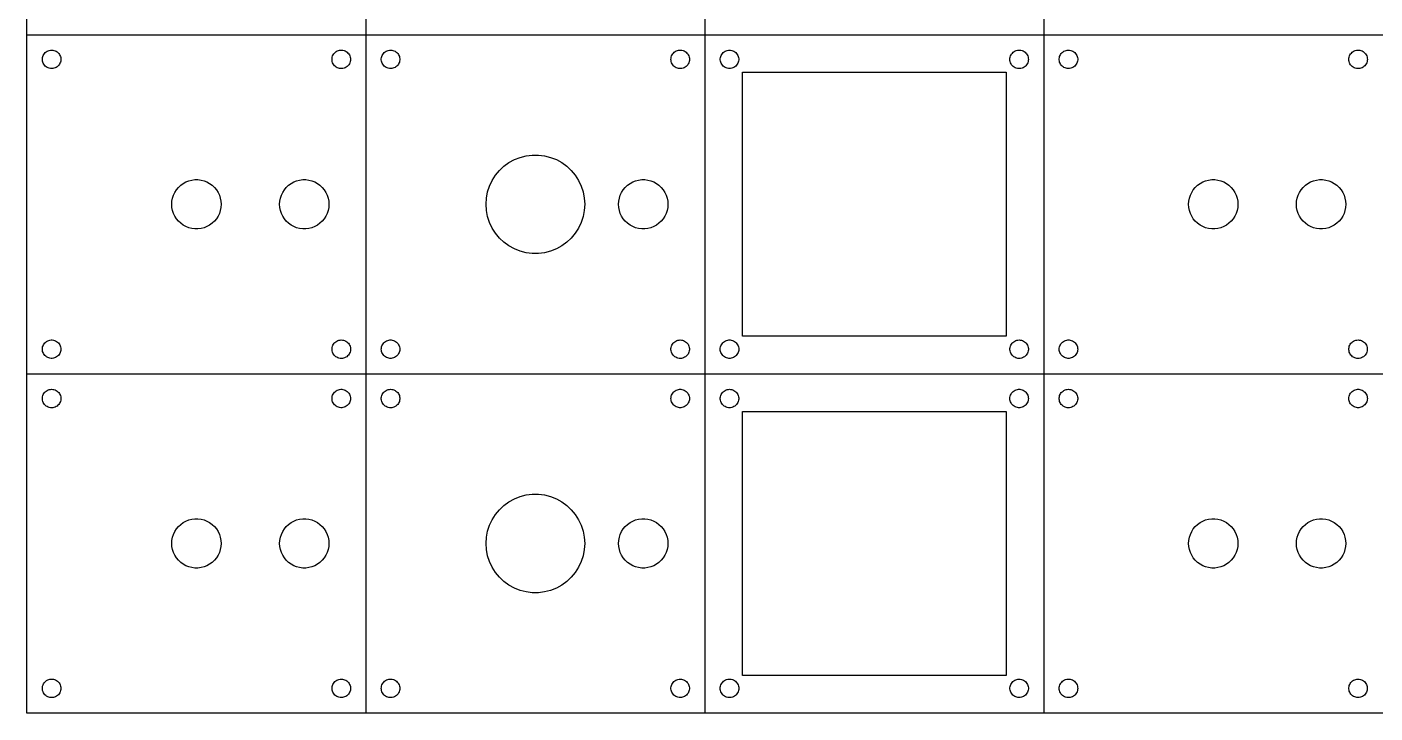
# Model space of a CAD drawing. Extents: x 0 to 440, y 0 to 220.
# Drawn here: x 0.1 to 218.9, y 0.1 to 111.4 of the extents above; entities that cross this region are included whole.
import ezdxf

# ---------------------------------------------------------------- set-up
doc = ezdxf.new("R2010")
doc.units = 0
doc.layers.add('LAYER_1', color=7, linetype='CONTINUOUS')

msp = doc.modelspace()

# ---------------------------------------------------------------- linework, layer by layer
at = {"layer": 'LAYER_1', "color": 7}
for p, q in [((0.141111, 0.141117), (0.141111, 220.141107)), ((55.141111, 220.141107), (55.141111, 0.141117)), ((110.141111, 220.141107), (110.141111, 0.141117)), ((165.141111, 220.141107), (165.141111, 0.141117)), ((440.141103, 0.141117), (0.141111, 0.141117))]:
    msp.add_line(p, q, dxfattribs=at)
for points in [[(0.14111, 110.141113), (440.141103, 110.141113)], [(2.64411, 106.047115), (2.64411, 106.235115), (2.66811, 106.422115), (2.71411, 106.605114), (2.78411, 106.780114), (2.87511, 106.945115), (2.98511, 107.097114), (3.11411, 107.234114), (3.25911, 107.355114), (3.41811, 107.455113), (3.58911, 107.536114), (3.76811, 107.594113), (3.95311, 107.629115), (4.14111, 107.641109), (4.32911, 107.62912), (4.51411, 107.594113), (4.69311, 107.536114), (4.86411, 107.455113), (5.02311, 107.355114), (5.16811, 107.234114), (5.29711, 107.097114), (5.40711, 106.945115), (5.49811, 106.780114), (5.56811, 106.605114), (5.61411, 106.422115), (5.638111, 106.235115), (5.63811, 106.047115), (5.61411, 105.860115), (5.56811, 105.677113), (5.49811, 105.502113), (5.40711, 105.337115), (5.29711, 105.185115), (5.16811, 105.048113), (5.02311, 104.927113), (4.86411, 104.827114), (4.69311, 104.746113), (4.51411, 104.688114), (4.32911, 104.653115), (4.14111, 104.641121), (3.95311, 104.65311), (3.76811, 104.688114), (3.58911, 104.746113), (3.41811, 104.827114), (3.25911, 104.927113), (3.11411, 105.048113), (2.98511, 105.185115), (2.87511, 105.337115), (2.78411, 105.502113), (2.71411, 105.677113), (2.66811, 105.860115), (2.64411, 106.047115)], [(49.64111, 106.141115), (49.653104, 106.329114), (49.688111, 106.514114), (49.746111, 106.693113), (49.827111, 106.864115), (49.927111, 107.023113), (50.048111, 107.168113), (50.18511, 107.297114), (50.33711, 107.407113), (50.502111, 107.498113), (50.677111, 107.568115), (50.86011, 107.614115), (51.04711, 107.638103), (51.23511, 107.638115), (51.42211, 107.614126), (51.605111, 107.568115), (51.780109, 107.498113), (51.94511, 107.407113), (52.097109, 107.297114), (52.234111, 107.168113), (52.355111, 107.023113), (52.455111, 106.864115), (52.536109, 106.693113), (52.594111, 106.514114), (52.62911, 106.329114), (52.641104, 106.141115), (52.629115, 105.953113), (52.594111, 105.768113), (52.536109, 105.589114), (52.455111, 105.418115), (52.355111, 105.259114), (52.234111, 105.114114), (52.097109, 104.985113), (51.94511, 104.875114), (51.780109, 104.784114), (51.605111, 104.714115), (51.42211, 104.668115), (51.23511, 104.644126), (51.04711, 104.644115), (50.86011, 104.668104), (50.677111, 104.714115), (50.502111, 104.784114), (50.33711, 104.875114), (50.18511, 104.985113), (50.048111, 105.114114), (49.927111, 105.259114), (49.827111, 105.418115), (49.746111, 105.589114), (49.688111, 105.768113), (49.65311, 105.953113), (49.641116, 106.141115)], [(57.644111, 106.047115), (57.644111, 106.235115), (57.668111, 106.422115), (57.714111, 106.605114), (57.784111, 106.780114), (57.875111, 106.945115), (57.985111, 107.097114), (58.114111, 107.234114), (58.259111, 107.355114), (58.418111, 107.455113), (58.589111, 107.536114), (58.768111, 107.594113), (58.953111, 107.629115), (59.141111, 107.641109), (59.329111, 107.62912), (59.514111, 107.594113), (59.693111, 107.536114), (59.864111, 107.455113), (60.023111, 107.355114), (60.168111, 107.234114), (60.297111, 107.097114), (60.407111, 106.945115), (60.498111, 106.780114), (60.568111, 106.605114), (60.614111, 106.422115), (60.638111, 106.235115), (60.638111, 106.047115), (60.614111, 105.860115), (60.568111, 105.677113), (60.498111, 105.502113), (60.407111, 105.337115), (60.297111, 105.185115), (60.168111, 105.048113), (60.023111, 104.927113), (59.864111, 104.827114), (59.693111, 104.746113), (59.514111, 104.688114), (59.329111, 104.653115), (59.141111, 104.641121), (58.953111, 104.65311), (58.768111, 104.688114), (58.589111, 104.746113), (58.418111, 104.827114), (58.259111, 104.927113), (58.114111, 105.048113), (57.985111, 105.185115), (57.875111, 105.337115), (57.784111, 105.502113), (57.714111, 105.677113), (57.668111, 105.860115), (57.644111, 106.047115)], [(104.641111, 106.141115), (104.653105, 106.329114), (104.688112, 106.514114), (104.746112, 106.693113), (104.827112, 106.864115), (104.927112, 107.023113), (105.048112, 107.168113), (105.185111, 107.297114), (105.33711, 107.407113), (105.502112, 107.498113), (105.677112, 107.568115), (105.860111, 107.614115), (106.047111, 107.638103), (106.235111, 107.638115), (106.422111, 107.614126), (106.605112, 107.568115), (106.78011, 107.498113), (106.945111, 107.407113), (107.09711, 107.297114), (107.234112, 107.168113), (107.355112, 107.023113), (107.455112, 106.864115), (107.53611, 106.693113), (107.594112, 106.514114), (107.629111, 106.329114), (107.641105, 106.141115), (107.629116, 105.953113), (107.594112, 105.768113), (107.53611, 105.589114), (107.455112, 105.418115), (107.355112, 105.259114), (107.234112, 105.114114), (107.09711, 104.985113), (106.945111, 104.875114), (106.78011, 104.784114), (106.605112, 104.714115), (106.422111, 104.668115), (106.235111, 104.644126), (106.047111, 104.644115), (105.860111, 104.668104), (105.677112, 104.714115), (105.502112, 104.784114), (105.33711, 104.875114), (105.185111, 104.985113), (105.048112, 105.114114), (104.927112, 105.259114), (104.827112, 105.418115), (104.746112, 105.589114), (104.688112, 105.768113), (104.653111, 105.953113), (104.641117, 106.141115)], [(112.644111, 106.047115), (112.644111, 106.235115), (112.668111, 106.422115), (112.714111, 106.605114), (112.784111, 106.780114), (112.875111, 106.945115), (112.985111, 107.097114), (113.114111, 107.234114), (113.259111, 107.355114), (113.418111, 107.455113), (113.589111, 107.536114), (113.768111, 107.594113), (113.953111, 107.629115), (114.141111, 107.641109), (114.329111, 107.62912), (114.514111, 107.594113), (114.693111, 107.536114), (114.864111, 107.455113), (115.023111, 107.355114), (115.168111, 107.234114), (115.297111, 107.097114), (115.407111, 106.945115), (115.498111, 106.780114), (115.568111, 106.605114), (115.614111, 106.422115), (115.638112, 106.235115), (115.638111, 106.047115), (115.614111, 105.860115), (115.568111, 105.677113), (115.498111, 105.502113), (115.407111, 105.337115), (115.297111, 105.185115), (115.168111, 105.048113), (115.023111, 104.927113), (114.864111, 104.827114), (114.693111, 104.746113), (114.514111, 104.688114), (114.329111, 104.653115), (114.141111, 104.641121), (113.953111, 104.65311), (113.768111, 104.688114), (113.589111, 104.746113), (113.418111, 104.827114), (113.259111, 104.927113), (113.114111, 105.048113), (112.985111, 105.185115), (112.875111, 105.337115), (112.784111, 105.502113), (112.714111, 105.677113), (112.668111, 105.860115), (112.644111, 106.047115)], [(159.641111, 106.141115), (159.653105, 106.329114), (159.688112, 106.514114), (159.746112, 106.693113), (159.827112, 106.864115), (159.927112, 107.023113), (160.048112, 107.168113), (160.185111, 107.297114), (160.337111, 107.407113), (160.502112, 107.498113), (160.677112, 107.568115), (160.860111, 107.614115), (161.047111, 107.638103), (161.235111, 107.638115), (161.422111, 107.614126), (161.605112, 107.568115), (161.78011, 107.498113), (161.945111, 107.407113), (162.09711, 107.297114), (162.234112, 107.168113), (162.355112, 107.023113), (162.455112, 106.864115), (162.53611, 106.693113), (162.594112, 106.514114), (162.629111, 106.329114), (162.641105, 106.141115), (162.629116, 105.953113), (162.594112, 105.768113), (162.53611, 105.589114), (162.455112, 105.418115), (162.355112, 105.259114), (162.234112, 105.114114), (162.09711, 104.985113), (161.945111, 104.875114), (161.78011, 104.784114), (161.605112, 104.714115), (161.422111, 104.668115), (161.235111, 104.644126), (161.047111, 104.644115), (160.860111, 104.668104), (160.677112, 104.714115), (160.502112, 104.784114), (160.337111, 104.875114), (160.185111, 104.985113), (160.048112, 105.114114), (159.927112, 105.259114), (159.827112, 105.418115), (159.746112, 105.589114), (159.688112, 105.768113), (159.653111, 105.953113), (159.641117, 106.141115)], [(167.644111, 106.047115), (167.644111, 106.235115), (167.668111, 106.422115), (167.714111, 106.605114), (167.784111, 106.780114), (167.875111, 106.945115), (167.985111, 107.097114), (168.114111, 107.234114), (168.259111, 107.355114), (168.418111, 107.455113), (168.589111, 107.536114), (168.768111, 107.594113), (168.953111, 107.629115), (169.141111, 107.641109), (169.329111, 107.62912), (169.514111, 107.594113), (169.693111, 107.536114), (169.864111, 107.455113), (170.023111, 107.355114), (170.168111, 107.234114), (170.297111, 107.097114), (170.407111, 106.945115), (170.498111, 106.780114), (170.568111, 106.605114), (170.614111, 106.422115), (170.638112, 106.235115), (170.638111, 106.047115), (170.614111, 105.860115), (170.568111, 105.677113), (170.498111, 105.502113), (170.407111, 105.337115), (170.297111, 105.185115), (170.168111, 105.048113), (170.023111, 104.927113), (169.864111, 104.827114), (169.693111, 104.746113), (169.514111, 104.688114), (169.329111, 104.653115), (169.141111, 104.641121), (168.953111, 104.65311), (168.768111, 104.688114), (168.589111, 104.746113), (168.418111, 104.827114), (168.259111, 104.927113), (168.114111, 105.048113), (167.985111, 105.185115), (167.875111, 105.337115), (167.784111, 105.502113), (167.714111, 105.677113), (167.668111, 105.860115), (167.644111, 106.047115)], [(214.641111, 106.141115), (214.653106, 106.329114), (214.688112, 106.514114), (214.746112, 106.693113), (214.827112, 106.864115), (214.927112, 107.023113), (215.048112, 107.168113), (215.185111, 107.297114), (215.337111, 107.407113), (215.502112, 107.498113), (215.677112, 107.568115), (215.860111, 107.614115), (216.047111, 107.638103), (216.235111, 107.638115), (216.422111, 107.614126), (216.605112, 107.568115), (216.78011, 107.498113), (216.945111, 107.407113), (217.09711, 107.297114), (217.234112, 107.168113), (217.355112, 107.023113), (217.455112, 106.864115), (217.53611, 106.693113), (217.594112, 106.514114), (217.629111, 106.329114), (217.641105, 106.141115), (217.629116, 105.953113), (217.594112, 105.768113), (217.53611, 105.589114), (217.455112, 105.418115), (217.355112, 105.259114), (217.234112, 105.114114), (217.09711, 104.985113), (216.945111, 104.875114), (216.78011, 104.784114), (216.605112, 104.714115), (216.422111, 104.668115), (216.235111, 104.644126), (216.047111, 104.644115), (215.860111, 104.668104), (215.677112, 104.714115), (215.502112, 104.784114), (215.337111, 104.875114), (215.185111, 104.985113), (215.048112, 105.114114), (214.927112, 105.259114), (214.827112, 105.418115), (214.746112, 105.589114), (214.688112, 105.768113), (214.653111, 105.953113), (214.641117, 106.141115)], [(116.241111, 61.241123), (116.241111, 104.041113), (159.041112, 104.041113), (159.041112, 61.241123), (116.241111, 61.241123)], [(74.641111, 82.641114), (74.704111, 83.644115), (74.892111, 84.631114), (75.203111, 85.586114), (75.631111, 86.495115), (76.169111, 87.343114), (76.809111, 88.117114), (77.542111, 88.805113), (78.354111, 89.396114), (79.235111, 89.880114), (80.169111, 90.249114), (81.142111, 90.499115), (82.139111, 90.625113), (83.143111, 90.625113), (84.140111, 90.499115), (85.113111, 90.249114), (86.047112, 89.880114), (86.928111, 89.396114), (87.740112, 88.805113), (88.473111, 88.117114), (89.113112, 87.343114), (89.651112, 86.495115), (90.07911, 85.586114), (90.390111, 84.631114), (90.57811, 83.644115), (90.641111, 82.641114), (90.57811, 81.638113), (90.390111, 80.651114), (90.07911, 79.696114), (89.651112, 78.787113), (89.113112, 77.939114), (88.473111, 77.165114), (87.740112, 76.477115), (86.928111, 75.886114), (86.047112, 75.402114), (85.113111, 75.033114), (84.140111, 74.783113), (83.143111, 74.657115), (82.139111, 74.657115), (81.142111, 74.783113), (80.169111, 75.033114), (79.235111, 75.402114), (78.354111, 75.886114), (77.542111, 76.477115), (76.809111, 77.165114), (76.169111, 77.939114), (75.631111, 78.787113), (75.203111, 79.696114), (74.892111, 80.651114), (74.704111, 81.638113), (74.641111, 82.641114)], [(23.64111, 82.641114), (23.67311, 83.142115), (23.76711, 83.636114), (23.92211, 84.113115), (24.13611, 84.568113), (24.40511, 84.992113), (24.72511, 85.379113), (25.09111, 85.723113), (25.49811, 86.018115), (25.93811, 86.260114), (26.40511, 86.445114), (26.89111, 86.570113), (27.39011, 86.633113), (27.89211, 86.633113), (28.391112, 86.570113), (28.87711, 86.445114), (29.344111, 86.260114), (29.78411, 86.018115), (30.191111, 85.723113), (30.557111, 85.379113), (30.877111, 84.992113), (31.146111, 84.568113), (31.360109, 84.113115), (31.515111, 83.636114), (31.609111, 83.142115), (31.641109, 82.641114), (31.609111, 82.140113), (31.515111, 81.646114), (31.360109, 81.169113), (31.146111, 80.714115), (30.877111, 80.290115), (30.557111, 79.903115), (30.191111, 79.559115), (29.78411, 79.264113), (29.344111, 79.022113), (28.87711, 78.837114), (28.391112, 78.712115), (27.89211, 78.649114), (27.39011, 78.649114), (26.89111, 78.712115), (26.40511, 78.837114), (25.93811, 79.022113), (25.49811, 79.264113), (25.09111, 79.559115), (24.72511, 79.903115), (24.40511, 80.290115), (24.13611, 80.714115), (23.92211, 81.169113), (23.76711, 81.646114), (23.67311, 82.140113), (23.64111, 82.641114)], [(41.14111, 82.641114), (41.173111, 83.142115), (41.267111, 83.636114), (41.42211, 84.113115), (41.636111, 84.568113), (41.905111, 84.992113), (42.225109, 85.379113), (42.591111, 85.723113), (42.99811, 86.018115), (43.438111, 86.260114), (43.90511, 86.445114), (44.391111, 86.570113), (44.890111, 86.633113), (45.392111, 86.633113), (45.89111, 86.570113), (46.377111, 86.445114), (46.84411, 86.260114), (47.284111, 86.018115), (47.69111, 85.723113), (48.05711, 85.379113), (48.37711, 84.992113), (48.64611, 84.568113), (48.860111, 84.113115), (49.01511, 83.636114), (49.10911, 83.142115), (49.141111, 82.641114), (49.10911, 82.140113), (49.01511, 81.646114), (48.860111, 81.169113), (48.64611, 80.714115), (48.37711, 80.290115), (48.05711, 79.903115), (47.69111, 79.559115), (47.284111, 79.264113), (46.84411, 79.022113), (46.377111, 78.837114), (45.89111, 78.712115), (45.392111, 78.649114), (44.890111, 78.649114), (44.391111, 78.712115), (43.90511, 78.837114), (43.438111, 79.022113), (42.99811, 79.264113), (42.591111, 79.559115), (42.225109, 79.903115), (41.905111, 80.290115), (41.636111, 80.714115), (41.42211, 81.169113), (41.267111, 81.646114), (41.173111, 82.140113), (41.14111, 82.641114)], [(96.141111, 82.641114), (96.173112, 83.142115), (96.267112, 83.636114), (96.422111, 84.113115), (96.636112, 84.568113), (96.905112, 84.992113), (97.22511, 85.379113), (97.591112, 85.723113), (97.998111, 86.018115), (98.438112, 86.260114), (98.905111, 86.445114), (99.391112, 86.570113), (99.890112, 86.633113), (100.392111, 86.633113), (100.891111, 86.570113), (101.377112, 86.445114), (101.844111, 86.260114), (102.284112, 86.018115), (102.691111, 85.723113), (103.057111, 85.379113), (103.377111, 84.992113), (103.646111, 84.568113), (103.860112, 84.113115), (104.015111, 83.636114), (104.109111, 83.142115), (104.141112, 82.641114), (104.109111, 82.140113), (104.015111, 81.646114), (103.860112, 81.169113), (103.646111, 80.714115), (103.377111, 80.290115), (103.057111, 79.903115), (102.691111, 79.559115), (102.284112, 79.264113), (101.844111, 79.022113), (101.377112, 78.837114), (100.891111, 78.712115), (100.392111, 78.649114), (99.890112, 78.649114), (99.391112, 78.712115), (98.905111, 78.837114), (98.438112, 79.022113), (97.998111, 79.264113), (97.591112, 79.559115), (97.22511, 79.903115), (96.905112, 80.290115), (96.636112, 80.714115), (96.422111, 81.169113), (96.267112, 81.646114), (96.173112, 82.140113), (96.141111, 82.641114)], [(188.641111, 82.641114), (188.673111, 83.142115), (188.767111, 83.636114), (188.922111, 84.113115), (189.136111, 84.568113), (189.405111, 84.992113), (189.725111, 85.379113), (190.091111, 85.723113), (190.498111, 86.018115), (190.938111, 86.260114), (191.405111, 86.445114), (191.891111, 86.570113), (192.390111, 86.633113), (192.892111, 86.633113), (193.391113, 86.570113), (193.877111, 86.445114), (194.344112, 86.260114), (194.784111, 86.018115), (195.191112, 85.723113), (195.557112, 85.379113), (195.877112, 84.992113), (196.146112, 84.568113), (196.36011, 84.113115), (196.515112, 83.636114), (196.609112, 83.142115), (196.64111, 82.641114), (196.609112, 82.140113), (196.515112, 81.646114), (196.36011, 81.169113), (196.146112, 80.714115), (195.877112, 80.290115), (195.557112, 79.903115), (195.191112, 79.559115), (194.784111, 79.264113), (194.344112, 79.022113), (193.877111, 78.837114), (193.391113, 78.712115), (192.892111, 78.649114), (192.390111, 78.649114), (191.891111, 78.712115), (191.405111, 78.837114), (190.938111, 79.022113), (190.498111, 79.264113), (190.091111, 79.559115), (189.725111, 79.903115), (189.405111, 80.290115), (189.136111, 80.714115), (188.922111, 81.169113), (188.767111, 81.646114), (188.673111, 82.140113), (188.641111, 82.641114)], [(206.141111, 82.641114), (206.173112, 83.142115), (206.267112, 83.636114), (206.422111, 84.113115), (206.636112, 84.568113), (206.905112, 84.992113), (207.22511, 85.379113), (207.591112, 85.723113), (207.998111, 86.018115), (208.438112, 86.260114), (208.905111, 86.445114), (209.391112, 86.570113), (209.890112, 86.633113), (210.392112, 86.633113), (210.891112, 86.570113), (211.377112, 86.445114), (211.844111, 86.260114), (212.284112, 86.018115), (212.691111, 85.723113), (213.057111, 85.379113), (213.377111, 84.992113), (213.646111, 84.568113), (213.860112, 84.113115), (214.015111, 83.636114), (214.109111, 83.142115), (214.141112, 82.641114), (214.109111, 82.140113), (214.015111, 81.646114), (213.860112, 81.169113), (213.646111, 80.714115), (213.377111, 80.290115), (213.057111, 79.903115), (212.691111, 79.559115), (212.284112, 79.264113), (211.844111, 79.022113), (211.377112, 78.837114), (210.891112, 78.712115), (210.392112, 78.649114), (209.890112, 78.649114), (209.391112, 78.712115), (208.905111, 78.837114), (208.438112, 79.022113), (207.998111, 79.264113), (207.591112, 79.559115), (207.22511, 79.903115), (206.905112, 80.290115), (206.636112, 80.714115), (206.422111, 81.169113), (206.267112, 81.646114), (206.173112, 82.140113), (206.141111, 82.641114)], [(2.64111, 59.141107), (2.65311, 59.329124), (2.68811, 59.51412), (2.74611, 59.693106), (2.82711, 59.864104), (2.92711, 60.023108), (3.04811, 60.168114), (3.18511, 60.297118), (3.33711, 60.4071), (3.50211, 60.498116), (3.67711, 60.568108), (3.86011, 60.61411), (4.04711, 60.638099), (4.23511, 60.638127), (4.42211, 60.614138), (4.60511, 60.568108), (4.78011, 60.498116), (4.94511, 60.4071), (5.09711, 60.297118), (5.23411, 60.168114), (5.35511, 60.023108), (5.45511, 59.864104), (5.53611, 59.693106), (5.59411, 59.51412), (5.62911, 59.329124), (5.64111, 59.141107), (5.62911, 58.953119), (5.59411, 58.768122), (5.53611, 58.589109), (5.45511, 58.41811), (5.35511, 58.259106), (5.23411, 58.114101), (5.09711, 57.985125), (4.94511, 57.875115), (4.78011, 57.784126), (4.60511, 57.714107), (4.42211, 57.668105), (4.23511, 57.644116), (4.04711, 57.644116), (3.86011, 57.668105), (3.67711, 57.714107), (3.50211, 57.784126), (3.33711, 57.875115), (3.18511, 57.985125), (3.04811, 58.114101), (2.92711, 58.259106), (2.82711, 58.41811), (2.74611, 58.589109), (2.68811, 58.768122), (2.65311, 58.953119), (2.64111, 59.141107)], [(49.64411, 59.047127), (49.64411, 59.235116), (49.668099, 59.422116), (49.71411, 59.605109), (49.784109, 59.780115), (49.875109, 59.945102), (49.985111, 60.097107), (50.114109, 60.234126), (50.259109, 60.355114), (50.41811, 60.455106), (50.589111, 60.536104), (50.768111, 60.5941), (50.95311, 60.629124), (51.14111, 60.64126)], [(51.14111, 60.641118), (51.329109, 60.628983)], [(51.329109, 60.629124), (51.514109, 60.5941), (51.693111, 60.536104), (51.86411, 60.455106), (52.023111, 60.355114), (52.168111, 60.234126), (52.297109, 60.097107), (52.407111, 59.945102), (52.498111, 59.780115), (52.56811, 59.605109), (52.614109, 59.422116), (52.638098, 59.235116), (52.63811, 59.047127), (52.614121, 58.860127), (52.56811, 58.677106), (52.498111, 58.5021), (52.407111, 58.337113), (52.297109, 58.185108), (52.168111, 58.048117), (52.023111, 57.9271), (51.86411, 57.827109), (51.693111, 57.746111), (51.514109, 57.688114), (51.329109, 57.653119), (51.14111, 57.640983)], [(57.641111, 59.141107), (57.653111, 59.329124), (57.688111, 59.51412), (57.746111, 59.693106), (57.827111, 59.864104), (57.927111, 60.023108), (58.048111, 60.168114), (58.185111, 60.297118), (58.337111, 60.4071), (58.502111, 60.498116), (58.677111, 60.568108), (58.860111, 60.61411), (59.047111, 60.638099), (59.235111, 60.638127), (59.422111, 60.614138), (59.605111, 60.568108), (59.780111, 60.498116), (59.945111, 60.4071), (60.097111, 60.297118), (60.234111, 60.168114), (60.355111, 60.023108), (60.455111, 59.864104), (60.536111, 59.693106), (60.594111, 59.51412), (60.629111, 59.329124), (60.641111, 59.141107), (60.629111, 58.953119), (60.594111, 58.768122), (60.536111, 58.589109), (60.455111, 58.41811), (60.355111, 58.259106), (60.234111, 58.114101), (60.097111, 57.985125), (59.945111, 57.875115), (59.780111, 57.784126), (59.605111, 57.714107), (59.422111, 57.668105), (59.235111, 57.644116), (59.047111, 57.644116), (58.860111, 57.668105), (58.677111, 57.714107), (58.502111, 57.784126), (58.337111, 57.875115), (58.185111, 57.985125), (58.048111, 58.114101), (57.927111, 58.259106), (57.827111, 58.41811), (57.746111, 58.589109), (57.688111, 58.768122), (57.653111, 58.953119), (57.641111, 59.141107)], [(104.644111, 59.047127), (104.644111, 59.235116), (104.6681, 59.422116), (104.714111, 59.605109), (104.78411, 59.780115), (104.87511, 59.945102), (104.985112, 60.097107), (105.11411, 60.234126), (105.25911, 60.355114), (105.418111, 60.455106), (105.589112, 60.536104), (105.768112, 60.5941), (105.953111, 60.629124), (106.141111, 60.64126)], [(106.141111, 60.641118), (106.32911, 60.628983)], [(106.32911, 60.629124), (106.51411, 60.5941), (106.693112, 60.536104), (106.86411, 60.455106), (107.023112, 60.355114), (107.168112, 60.234126), (107.29711, 60.097107), (107.407112, 59.945102), (107.498111, 59.780115), (107.568111, 59.605109), (107.61411, 59.422116), (107.638099, 59.235116), (107.638111, 59.047127), (107.614122, 58.860127), (107.568111, 58.677106), (107.498111, 58.5021), (107.407112, 58.337113), (107.29711, 58.185108), (107.168112, 58.048117), (107.023112, 57.9271), (106.86411, 57.827109), (106.693112, 57.746111), (106.51411, 57.688114), (106.32911, 57.653119), (106.141111, 57.640983)], [(112.641111, 59.141107), (112.653111, 59.329124), (112.688111, 59.51412), (112.746111, 59.693106), (112.827111, 59.864104), (112.927111, 60.023108), (113.048111, 60.168114), (113.185111, 60.297118), (113.337111, 60.4071), (113.502111, 60.498116), (113.677111, 60.568108), (113.860111, 60.61411), (114.047111, 60.638099), (114.235111, 60.638127), (114.422111, 60.614138), (114.605111, 60.568108), (114.780111, 60.498116), (114.945111, 60.4071), (115.097111, 60.297118), (115.234111, 60.168114), (115.355111, 60.023108), (115.455111, 59.864104), (115.536111, 59.693106), (115.594111, 59.51412), (115.629111, 59.329124), (115.641111, 59.141107), (115.629111, 58.953119), (115.594111, 58.768122), (115.536111, 58.589109), (115.455111, 58.41811), (115.355111, 58.259106), (115.234111, 58.114101), (115.097111, 57.985125), (114.945111, 57.875115), (114.780111, 57.784126), (114.605111, 57.714107), (114.422111, 57.668105), (114.235111, 57.644116), (114.047111, 57.644116), (113.860111, 57.668105), (113.677111, 57.714107), (113.502111, 57.784126), (113.337111, 57.875115), (113.185111, 57.985125), (113.048111, 58.114101), (112.927111, 58.259106), (112.827111, 58.41811), (112.746111, 58.589109), (112.688111, 58.768122), (112.653111, 58.953119), (112.641111, 59.141107)], [(159.644111, 59.047127), (159.644111, 59.235116), (159.6681, 59.422116), (159.714111, 59.605109), (159.78411, 59.780115), (159.87511, 59.945102), (159.985112, 60.097107), (160.11411, 60.234126), (160.25911, 60.355114), (160.418111, 60.455106), (160.589112, 60.536104), (160.768112, 60.5941), (160.953111, 60.629124), (161.141111, 60.64126)], [(161.141111, 60.641118), (161.32911, 60.628983)], [(161.32911, 60.629124), (161.51411, 60.5941), (161.693112, 60.536104), (161.864111, 60.455106), (162.023112, 60.355114), (162.168112, 60.234126), (162.29711, 60.097107), (162.407112, 59.945102), (162.498111, 59.780115), (162.568111, 59.605109), (162.61411, 59.422116), (162.638099, 59.235116), (162.638111, 59.047127), (162.614122, 58.860127), (162.568111, 58.677106), (162.498111, 58.5021), (162.407112, 58.337113), (162.29711, 58.185108), (162.168112, 58.048117), (162.023112, 57.9271), (161.864111, 57.827109), (161.693112, 57.746111), (161.51411, 57.688114), (161.32911, 57.653119), (161.141111, 57.640983)], [(167.641111, 59.141107), (167.653111, 59.329124), (167.688111, 59.51412), (167.746111, 59.693106), (167.827111, 59.864104), (167.927111, 60.023108), (168.048111, 60.168114), (168.185111, 60.297118), (168.337111, 60.4071), (168.502111, 60.498116), (168.677111, 60.568108), (168.860111, 60.61411), (169.047111, 60.638099), (169.235111, 60.638127), (169.422111, 60.614138), (169.605111, 60.568108), (169.780111, 60.498116), (169.945111, 60.4071), (170.097111, 60.297118), (170.234111, 60.168114), (170.355111, 60.023108), (170.455111, 59.864104), (170.536111, 59.693106), (170.594111, 59.51412), (170.629111, 59.329124), (170.641111, 59.141107), (170.629111, 58.953119), (170.594111, 58.768122), (170.536111, 58.589109), (170.455111, 58.41811), (170.355111, 58.259106), (170.234111, 58.114101), (170.097111, 57.985125), (169.945111, 57.875115), (169.780111, 57.784126), (169.605111, 57.714107), (169.422111, 57.668105), (169.235111, 57.644116), (169.047111, 57.644116), (168.860111, 57.668105), (168.677111, 57.714107), (168.502111, 57.784126), (168.337111, 57.875115), (168.185111, 57.985125), (168.048111, 58.114101), (167.927111, 58.259106), (167.827111, 58.41811), (167.746111, 58.589109), (167.688111, 58.768122), (167.653111, 58.953119), (167.641111, 59.141107)], [(214.644111, 59.047127), (214.644111, 59.235116), (214.6681, 59.422116), (214.714111, 59.605109), (214.78411, 59.780115), (214.87511, 59.945102), (214.985112, 60.097107), (215.11411, 60.234126), (215.25911, 60.355114), (215.418111, 60.455106), (215.589112, 60.536104), (215.768112, 60.5941), (215.953111, 60.629124), (216.141111, 60.64126)], [(216.141111, 60.641118), (216.32911, 60.628983)], [(216.32911, 60.629124), (216.51411, 60.5941), (216.693112, 60.536104), (216.864111, 60.455106), (217.023112, 60.355114), (217.168112, 60.234126), (217.29711, 60.097107), (217.407112, 59.945102), (217.498112, 59.780115), (217.568111, 59.605109), (217.614111, 59.422116), (217.638099, 59.235116), (217.638111, 59.047127), (217.614122, 58.860127), (217.568111, 58.677106), (217.498112, 58.5021), (217.407112, 58.337113), (217.29711, 58.185108), (217.168112, 58.048117), (217.023112, 57.9271), (216.864111, 57.827109), (216.693112, 57.746111), (216.51411, 57.688114), (216.32911, 57.653119), (216.141111, 57.640983)], [(50.95311, 57.653119), (50.768111, 57.688114), (50.589111, 57.746111), (50.41811, 57.827109), (50.259109, 57.9271), (50.114109, 58.048117), (49.985111, 58.185108), (49.875109, 58.337113), (49.784109, 58.5021), (49.71411, 58.677106), (49.66811, 58.860127), (49.644121, 59.047127)], [(51.14111, 57.641124), (50.95311, 57.65326)], [(105.953111, 57.653119), (105.768112, 57.688114), (105.589112, 57.746111), (105.418111, 57.827109), (105.25911, 57.9271), (105.11411, 58.048117), (104.985112, 58.185108), (104.87511, 58.337113), (104.78411, 58.5021), (104.714111, 58.677106), (104.668111, 58.860127), (104.644122, 59.047127)], [(106.141111, 57.641124), (105.953111, 57.65326)], [(160.953111, 57.653119), (160.768112, 57.688114), (160.589112, 57.746111), (160.418111, 57.827109), (160.25911, 57.9271), (160.11411, 58.048117), (159.985112, 58.185108), (159.87511, 58.337113), (159.78411, 58.5021), (159.714111, 58.677106), (159.668111, 58.860127), (159.644122, 59.047127)], [(161.141111, 57.641124), (160.953111, 57.65326)], [(215.953111, 57.653119), (215.768112, 57.688114), (215.589112, 57.746111), (215.418111, 57.827109), (215.25911, 57.9271), (215.11411, 58.048117), (214.985112, 58.185108), (214.87511, 58.337113), (214.78411, 58.5021), (214.714111, 58.677106), (214.668111, 58.860127), (214.644122, 59.047127)], [(216.141111, 57.641124), (215.953111, 57.65326)], [(0.141111, 55.141115), (440.141103, 55.141114)], [(2.644111, 51.047117), (2.644111, 51.235117), (2.668111, 51.422117), (2.714111, 51.605116), (2.784111, 51.780116), (2.875111, 51.945117), (2.985111, 52.097116), (3.114111, 52.234116), (3.259111, 52.355116), (3.418111, 52.455115), (3.589111, 52.536116), (3.768111, 52.594115), (3.953111, 52.629117), (4.141111, 52.641111), (4.329111, 52.629122), (4.514111, 52.594115), (4.693111, 52.536116), (4.864111, 52.455115), (5.023111, 52.355116), (5.168111, 52.234116), (5.297111, 52.097116), (5.407111, 51.945117), (5.498111, 51.780116), (5.568111, 51.605116), (5.614111, 51.422117), (5.638111, 51.235117), (5.638111, 51.047117), (5.614111, 50.860117), (5.568111, 50.677115), (5.498111, 50.502115), (5.407111, 50.337117), (5.297111, 50.185117), (5.168111, 50.048115), (5.023111, 49.927115), (4.864111, 49.827116), (4.693111, 49.746115), (4.514111, 49.688116), (4.329111, 49.653117), (4.141111, 49.641123), (3.953111, 49.653112), (3.768111, 49.688116), (3.589111, 49.746115), (3.418111, 49.827116), (3.259111, 49.927115), (3.114111, 50.048115), (2.985111, 50.185117), (2.875111, 50.337117), (2.784111, 50.502115), (2.714111, 50.677115), (2.668111, 50.860117), (2.644111, 51.047117)], [(49.641111, 51.141117), (49.653105, 51.329116), (49.688112, 51.514116), (49.746112, 51.693115), (49.827112, 51.864117), (49.927112, 52.023115), (50.048112, 52.168115), (50.185111, 52.297116), (50.33711, 52.407115), (50.502112, 52.498115), (50.677112, 52.568117), (50.860111, 52.614117), (51.047111, 52.638105), (51.23511, 52.638117), (51.422111, 52.614128), (51.605112, 52.568117), (51.78011, 52.498115), (51.945111, 52.407115), (52.09711, 52.297116), (52.234112, 52.168115), (52.355112, 52.023115), (52.455112, 51.864117), (52.53611, 51.693115), (52.594112, 51.514116), (52.62911, 51.329116), (52.641105, 51.141117), (52.629116, 50.953115), (52.594112, 50.768115), (52.53611, 50.589116), (52.455112, 50.418117), (52.355112, 50.259116), (52.234112, 50.114116), (52.09711, 49.985115), (51.945111, 49.875116), (51.78011, 49.784116), (51.605112, 49.714117), (51.422111, 49.668117), (51.23511, 49.644128), (51.047111, 49.644117), (50.860111, 49.668106), (50.677112, 49.714117), (50.502112, 49.784116), (50.33711, 49.875116), (50.185111, 49.985115), (50.048112, 50.114116), (49.927112, 50.259116), (49.827112, 50.418117), (49.746112, 50.589116), (49.688112, 50.768115), (49.653111, 50.953115), (49.641117, 51.141117)], [(57.644111, 51.047117), (57.644111, 51.235117), (57.668111, 51.422117), (57.714111, 51.605116), (57.784111, 51.780116), (57.875111, 51.945117), (57.985111, 52.097116), (58.114111, 52.234116), (58.259111, 52.355116), (58.418111, 52.455115), (58.589111, 52.536116), (58.768111, 52.594115), (58.953111, 52.629117), (59.141111, 52.641111), (59.329111, 52.629122), (59.514111, 52.594115), (59.693111, 52.536116), (59.864111, 52.455115), (60.023111, 52.355116), (60.168111, 52.234116), (60.297111, 52.097116), (60.407111, 51.945117), (60.498111, 51.780116), (60.568111, 51.605116), (60.614111, 51.422117), (60.638111, 51.235117), (60.638111, 51.047117), (60.614111, 50.860117), (60.568111, 50.677115), (60.498111, 50.502115), (60.407111, 50.337117), (60.297111, 50.185117), (60.168111, 50.048115), (60.023111, 49.927115), (59.864111, 49.827116), (59.693111, 49.746115), (59.514111, 49.688116), (59.329111, 49.653117), (59.141111, 49.641123), (58.953111, 49.653112), (58.768111, 49.688116), (58.589111, 49.746115), (58.418111, 49.827116), (58.259111, 49.927115), (58.114111, 50.048115), (57.985111, 50.185117), (57.875111, 50.337117), (57.784111, 50.502115), (57.714111, 50.677115), (57.668111, 50.860117), (57.644111, 51.047117)], [(104.641111, 51.141117), (104.653105, 51.329116), (104.688112, 51.514116), (104.746112, 51.693115), (104.827112, 51.864117), (104.927112, 52.023115), (105.048112, 52.168115), (105.185111, 52.297116), (105.33711, 52.407115), (105.502112, 52.498115), (105.677112, 52.568117), (105.860111, 52.614117), (106.047111, 52.638105), (106.235111, 52.638117), (106.422111, 52.614128), (106.605112, 52.568117), (106.78011, 52.498115), (106.945111, 52.407115), (107.09711, 52.297116), (107.234112, 52.168115), (107.355112, 52.023115), (107.455112, 51.864117), (107.53611, 51.693115), (107.594112, 51.514116), (107.629111, 51.329116), (107.641105, 51.141117), (107.629116, 50.953115), (107.594112, 50.768115), (107.53611, 50.589116), (107.455112, 50.418117), (107.355112, 50.259116), (107.234112, 50.114116), (107.09711, 49.985115), (106.945111, 49.875116), (106.78011, 49.784116), (106.605112, 49.714117), (106.422111, 49.668117), (106.235111, 49.644128), (106.047111, 49.644117), (105.860111, 49.668106), (105.677112, 49.714117), (105.502112, 49.784116), (105.33711, 49.875116), (105.185111, 49.985115), (105.048112, 50.114116), (104.927112, 50.259116), (104.827112, 50.418117), (104.746112, 50.589116), (104.688112, 50.768115), (104.653111, 50.953115), (104.641117, 51.141117)], [(112.644111, 51.047117), (112.644111, 51.235117), (112.668111, 51.422117), (112.714111, 51.605116), (112.784111, 51.780116), (112.875111, 51.945117), (112.985111, 52.097116), (113.114111, 52.234116), (113.259111, 52.355116), (113.418111, 52.455115), (113.589111, 52.536116), (113.768111, 52.594115), (113.953111, 52.629117), (114.141111, 52.641111), (114.329111, 52.629122), (114.514111, 52.594115), (114.693111, 52.536116), (114.864111, 52.455115), (115.023111, 52.355116), (115.168111, 52.234116), (115.297111, 52.097116), (115.407111, 51.945117), (115.498111, 51.780116), (115.568111, 51.605116), (115.614111, 51.422117), (115.638112, 51.235117), (115.638111, 51.047117), (115.614111, 50.860117), (115.568111, 50.677115), (115.498111, 50.502115), (115.407111, 50.337117), (115.297111, 50.185117), (115.168111, 50.048115), (115.023111, 49.927115), (114.864111, 49.827116), (114.693111, 49.746115), (114.514111, 49.688116), (114.329111, 49.653117), (114.141111, 49.641123), (113.953111, 49.653112), (113.768111, 49.688116), (113.589111, 49.746115), (113.418111, 49.827116), (113.259111, 49.927115), (113.114111, 50.048115), (112.985111, 50.185117), (112.875111, 50.337117), (112.784111, 50.502115), (112.714111, 50.677115), (112.668111, 50.860117), (112.644111, 51.047117)], [(159.641111, 51.141117), (159.653105, 51.329116), (159.688112, 51.514116), (159.746112, 51.693115), (159.827112, 51.864117), (159.927112, 52.023115), (160.048112, 52.168115), (160.185111, 52.297116), (160.337111, 52.407115), (160.502112, 52.498115), (160.677112, 52.568117), (160.860111, 52.614117), (161.047111, 52.638105), (161.235111, 52.638117), (161.422111, 52.614128), (161.605112, 52.568117), (161.78011, 52.498115), (161.945111, 52.407115), (162.09711, 52.297116), (162.234112, 52.168115), (162.355112, 52.023115), (162.455112, 51.864117), (162.53611, 51.693115), (162.594112, 51.514116), (162.629111, 51.329116), (162.641105, 51.141117), (162.629116, 50.953115), (162.594112, 50.768115), (162.53611, 50.589116), (162.455112, 50.418117), (162.355112, 50.259116), (162.234112, 50.114116), (162.09711, 49.985115), (161.945111, 49.875116), (161.78011, 49.784116), (161.605112, 49.714117), (161.422111, 49.668117), (161.235111, 49.644128), (161.047111, 49.644117), (160.860111, 49.668106), (160.677112, 49.714117), (160.502112, 49.784116), (160.337111, 49.875116), (160.185111, 49.985115), (160.048112, 50.114116), (159.927112, 50.259116), (159.827112, 50.418117), (159.746112, 50.589116), (159.688112, 50.768115), (159.653111, 50.953115), (159.641117, 51.141117)], [(167.644111, 51.047118), (167.644111, 51.235117), (167.668111, 51.422118), (167.714111, 51.605116), (167.784111, 51.780117), (167.875111, 51.945118), (167.985111, 52.097117), (168.114111, 52.234116), (168.259111, 52.355116), (168.418111, 52.455116), (168.589111, 52.536117), (168.768111, 52.594116), (168.953111, 52.629117), (169.141111, 52.641112), (169.329111, 52.629123), (169.514111, 52.594116), (169.693111, 52.536117), (169.864111, 52.455116), (170.023111, 52.355116), (170.168111, 52.234116), (170.297111, 52.097117), (170.407111, 51.945118), (170.498111, 51.780117), (170.568111, 51.605116), (170.614111, 51.422118), (170.638112, 51.235117), (170.638111, 51.047118), (170.614111, 50.860117), (170.568111, 50.677116), (170.498111, 50.502116), (170.407111, 50.337117), (170.297111, 50.185118), (170.168111, 50.048116), (170.023111, 49.927116), (169.864111, 49.827116), (169.693111, 49.746116), (169.514111, 49.688116), (169.329111, 49.653118), (169.141111, 49.641124), (168.953111, 49.653112), (168.768111, 49.688116), (168.589111, 49.746116), (168.418111, 49.827116), (168.259111, 49.927116), (168.114111, 50.048116), (167.985111, 50.185118), (167.875111, 50.337117), (167.784111, 50.502116), (167.714111, 50.677116), (167.668111, 50.860117), (167.644111, 51.047118)], [(214.641111, 51.141118), (214.653106, 51.329117), (214.688112, 51.514117), (214.746112, 51.693116), (214.827112, 51.864117), (214.927112, 52.023116), (215.048112, 52.168116), (215.185111, 52.297117), (215.337111, 52.407116), (215.502112, 52.498116), (215.677112, 52.568118), (215.860111, 52.614117), (216.047111, 52.638106), (216.235111, 52.638117), (216.422111, 52.614129), (216.605112, 52.568118), (216.78011, 52.498116), (216.945111, 52.407116), (217.09711, 52.297117), (217.234112, 52.168116), (217.355112, 52.023116), (217.455112, 51.864117), (217.53611, 51.693116), (217.594112, 51.514117), (217.629111, 51.329117), (217.641105, 51.141118), (217.629116, 50.953115), (217.594112, 50.768116), (217.53611, 50.589116), (217.455112, 50.418118), (217.355112, 50.259117), (217.234112, 50.114117), (217.09711, 49.985116), (216.945111, 49.875117), (216.78011, 49.784117), (216.605112, 49.714117), (216.422111, 49.668118), (216.235111, 49.644129), (216.047111, 49.644118), (215.860111, 49.668107), (215.677112, 49.714117), (215.502112, 49.784117), (215.337111, 49.875117), (215.185111, 49.985116), (215.048112, 50.114117), (214.927112, 50.259117), (214.827112, 50.418118), (214.746112, 50.589116), (214.688112, 50.768116), (214.653111, 50.953115), (214.641117, 51.141118)], [(116.241111, 6.241125), (116.241111, 49.041115), (159.041112, 49.041115), (159.041112, 6.241125), (116.241111, 6.241125)], [(74.641111, 27.641116), (74.704111, 28.644117), (74.892111, 29.631116), (75.203111, 30.586116), (75.631111, 31.495117), (76.169111, 32.343116), (76.809111, 33.117116), (77.542111, 33.805115), (78.354111, 34.396116), (79.235111, 34.880116), (80.169111, 35.249116), (81.142111, 35.499117), (82.139111, 35.625115), (83.143111, 35.625115), (84.140111, 35.499117), (85.113111, 35.249116), (86.047112, 34.880116), (86.928111, 34.396116), (87.740112, 33.805115), (88.473111, 33.117116), (89.113112, 32.343116), (89.651112, 31.495117), (90.07911, 30.586116), (90.390111, 29.631116), (90.57811, 28.644117), (90.641111, 27.641116), (90.57811, 26.638115), (90.390111, 25.651116), (90.07911, 24.696116), (89.651112, 23.787115), (89.113112, 22.939116), (88.473111, 22.165116), (87.740112, 21.477117), (86.928111, 20.886116), (86.047112, 20.402116), (85.113111, 20.033116), (84.140111, 19.783115), (83.143111, 19.657117), (82.139111, 19.657117), (81.142111, 19.783115), (80.169111, 20.033116), (79.235111, 20.402116), (78.354111, 20.886116), (77.542111, 21.477117), (76.809111, 22.165116), (76.169111, 22.939116), (75.631111, 23.787115), (75.203111, 24.696116), (74.892111, 25.651116), (74.704111, 26.638115), (74.641111, 27.641116)], [(23.641111, 27.641116), (23.673111, 28.142117), (23.767111, 28.636116), (23.922111, 29.113117), (24.136111, 29.568115), (24.405111, 29.992115), (24.725111, 30.379115), (25.091111, 30.723115), (25.498111, 31.018117), (25.938111, 31.260116), (26.405111, 31.445116), (26.891111, 31.570115), (27.390111, 31.633115), (27.892111, 31.633115), (28.391112, 31.570115), (28.87711, 31.445116), (29.344112, 31.260116), (29.784111, 31.018117), (30.191112, 30.723115), (30.557112, 30.379115), (30.877112, 29.992115), (31.146112, 29.568115), (31.36011, 29.113117), (31.515112, 28.636116), (31.609112, 28.142117), (31.64111, 27.641116), (31.609112, 27.140115), (31.515112, 26.646116), (31.36011, 26.169115), (31.146112, 25.714117), (30.877112, 25.290117), (30.557112, 24.903117), (30.191112, 24.559117), (29.784111, 24.264115), (29.344112, 24.022115), (28.87711, 23.837116), (28.391112, 23.712117), (27.892111, 23.649116), (27.390111, 23.649116), (26.891111, 23.712117), (26.405111, 23.837116), (25.938111, 24.022115), (25.498111, 24.264115), (25.091111, 24.559117), (24.725111, 24.903117), (24.405111, 25.290117), (24.136111, 25.714117), (23.922111, 26.169115), (23.767111, 26.646116), (23.673111, 27.140115), (23.641111, 27.641116)], [(41.141111, 27.641116), (41.173112, 28.142117), (41.267112, 28.636116), (41.422111, 29.113117), (41.636112, 29.568115), (41.905112, 29.992115), (42.22511, 30.379115), (42.591112, 30.723115), (42.998111, 31.018117), (43.438112, 31.260116), (43.905111, 31.445116), (44.391112, 31.570115), (44.890111, 31.633115), (45.392111, 31.633115), (45.891111, 31.570115), (46.377112, 31.445116), (46.844111, 31.260116), (47.284112, 31.018117), (47.691111, 30.723115), (48.05711, 30.379115), (48.377111, 29.992115), (48.646111, 29.568115), (48.860112, 29.113117), (49.015111, 28.636116), (49.109111, 28.142117), (49.141112, 27.641116), (49.109111, 27.140115), (49.015111, 26.646116), (48.860112, 26.169115), (48.646111, 25.714117), (48.377111, 25.290117), (48.05711, 24.903117), (47.691111, 24.559117), (47.284112, 24.264115), (46.844111, 24.022115), (46.377112, 23.837116), (45.891111, 23.712117), (45.392111, 23.649116), (44.890111, 23.649116), (44.391112, 23.712117), (43.905111, 23.837116), (43.438112, 24.022115), (42.998111, 24.264115), (42.591112, 24.559117), (42.22511, 24.903117), (41.905112, 25.290117), (41.636112, 25.714117), (41.422111, 26.169115), (41.267112, 26.646116), (41.173112, 27.140115), (41.141111, 27.641116)], [(96.141111, 27.641116), (96.173112, 28.142117), (96.267112, 28.636116), (96.422111, 29.113117), (96.636112, 29.568115), (96.905112, 29.992115), (97.22511, 30.379115), (97.591112, 30.723115), (97.998111, 31.018117), (98.438112, 31.260116), (98.905111, 31.445116), (99.391112, 31.570115), (99.890112, 31.633115), (100.392111, 31.633115), (100.891111, 31.570115), (101.377112, 31.445116), (101.844111, 31.260116), (102.284112, 31.018117), (102.691111, 30.723115), (103.057111, 30.379115), (103.377111, 29.992115), (103.646111, 29.568115), (103.860112, 29.113117), (104.015111, 28.636116), (104.109111, 28.142117), (104.141112, 27.641116), (104.109111, 27.140115), (104.015111, 26.646116), (103.860112, 26.169115), (103.646111, 25.714117), (103.377111, 25.290117), (103.057111, 24.903117), (102.691111, 24.559117), (102.284112, 24.264115), (101.844111, 24.022115), (101.377112, 23.837116), (100.891111, 23.712117), (100.392111, 23.649116), (99.890112, 23.649116), (99.391112, 23.712117), (98.905111, 23.837116), (98.438112, 24.022115), (97.998111, 24.264115), (97.591112, 24.559117), (97.22511, 24.903117), (96.905112, 25.290117), (96.636112, 25.714117), (96.422111, 26.169115), (96.267112, 26.646116), (96.173112, 27.140115), (96.141111, 27.641116)], [(188.641111, 27.641117), (188.673111, 28.142118), (188.767111, 28.636117), (188.922111, 29.113117), (189.136111, 29.568116), (189.405111, 29.992115), (189.725111, 30.379115), (190.091111, 30.723116), (190.498111, 31.018117), (190.938111, 31.260117), (191.405111, 31.445117), (191.891111, 31.570116), (192.390111, 31.633116), (192.892111, 31.633116), (193.391113, 31.570116), (193.877111, 31.445117), (194.344112, 31.260117), (194.784111, 31.018117), (195.191112, 30.723116), (195.557112, 30.379115), (195.877112, 29.992115), (196.146112, 29.568116), (196.36011, 29.113117), (196.515112, 28.636117), (196.609112, 28.142118), (196.64111, 27.641117), (196.609112, 27.140116), (196.515112, 26.646117), (196.36011, 26.169116), (196.146112, 25.714117), (195.877112, 25.290118), (195.557112, 24.903118), (195.191112, 24.559117), (194.784111, 24.264116), (194.344112, 24.022116), (193.877111, 23.837117), (193.391113, 23.712118), (192.892111, 23.649117), (192.390111, 23.649117), (191.891111, 23.712118), (191.405111, 23.837117), (190.938111, 24.022116), (190.498111, 24.264116), (190.091111, 24.559117), (189.725111, 24.903118), (189.405111, 25.290118), (189.136111, 25.714117), (188.922111, 26.169116), (188.767111, 26.646117), (188.673111, 27.140116), (188.641111, 27.641117)], [(206.141111, 27.641117), (206.173112, 28.142118), (206.267112, 28.636117), (206.422111, 29.113117), (206.636112, 29.568116), (206.905112, 29.992115), (207.22511, 30.379115), (207.591112, 30.723116), (207.998111, 31.018117), (208.438112, 31.260117), (208.905111, 31.445117), (209.391112, 31.570116), (209.890112, 31.633116), (210.392112, 31.633116), (210.891112, 31.570116), (211.377112, 31.445117), (211.844111, 31.260117), (212.284112, 31.018117), (212.691111, 30.723116), (213.057111, 30.379115), (213.377111, 29.992115), (213.646111, 29.568116), (213.860112, 29.113117), (214.015111, 28.636117), (214.109111, 28.142118), (214.141112, 27.641117), (214.109111, 27.140116), (214.015111, 26.646117), (213.860112, 26.169116), (213.646111, 25.714117), (213.377111, 25.290118), (213.057111, 24.903118), (212.691111, 24.559117), (212.284112, 24.264116), (211.844111, 24.022116), (211.377112, 23.837117), (210.891112, 23.712118), (210.392112, 23.649117), (209.890112, 23.649117), (209.391112, 23.712118), (208.905111, 23.837117), (208.438112, 24.022116), (207.998111, 24.264116), (207.591112, 24.559117), (207.22511, 24.903118), (206.905112, 25.290118), (206.636112, 25.714117), (206.422111, 26.169116), (206.267112, 26.646117), (206.173112, 27.140116), (206.141111, 27.641117)], [(2.641111, 4.141109), (2.653111, 4.329126), (2.688111, 4.514122), (2.746111, 4.693108), (2.827111, 4.864106), (2.927111, 5.02311), (3.048111, 5.168116), (3.185111, 5.29712), (3.337111, 5.407102), (3.502111, 5.498118), (3.677111, 5.56811), (3.860111, 5.614112), (4.047111, 5.638101), (4.235111, 5.638129), (4.422111, 5.61414), (4.605111, 5.56811), (4.780111, 5.498118), (4.945111, 5.407102), (5.097111, 5.29712), (5.234111, 5.168116), (5.355111, 5.02311), (5.455111, 4.864106), (5.536111, 4.693108), (5.594111, 4.514122), (5.629111, 4.329126), (5.641111, 4.141109), (5.629111, 3.953121), (5.594111, 3.768124), (5.536111, 3.589111), (5.455111, 3.418112), (5.355111, 3.259108), (5.234111, 3.114103), (5.097111, 2.985127), (4.945111, 2.875117), (4.780111, 2.784128), (4.605111, 2.714109), (4.422111, 2.668107), (4.235111, 2.644118), (4.047111, 2.644118), (3.860111, 2.668107), (3.677111, 2.714109), (3.502111, 2.784128), (3.337111, 2.875117), (3.185111, 2.985127), (3.048111, 3.114103), (2.927111, 3.259108), (2.827111, 3.418112), (2.746111, 3.589111), (2.688111, 3.768124), (2.653111, 3.953121), (2.641111, 4.141109)], [(49.644111, 4.047129), (49.644111, 4.235118), (49.6681, 4.422118), (49.71411, 4.605111), (49.78411, 4.780117), (49.87511, 4.945104), (49.985112, 5.097109), (50.11411, 5.234128), (50.25911, 5.355116), (50.418111, 5.455108), (50.589112, 5.536106), (50.768112, 5.594102), (50.953111, 5.629126), (51.141111, 5.641262)], [(51.141111, 5.64112), (51.32911, 5.628985)], [(51.32911, 5.629126), (51.51411, 5.594102), (51.693112, 5.536106), (51.86411, 5.455108), (52.023112, 5.355116), (52.168112, 5.234128), (52.29711, 5.097109), (52.407112, 4.945104), (52.498111, 4.780117), (52.568111, 4.605111), (52.61411, 4.422118), (52.638099, 4.235118), (52.638111, 4.047129), (52.614122, 3.860129), (52.568111, 3.677108), (52.498111, 3.502102), (52.407112, 3.337115), (52.29711, 3.18511), (52.168112, 3.048119), (52.023112, 2.927102), (51.86411, 2.827111), (51.693112, 2.746113), (51.51411, 2.688116), (51.32911, 2.653121), (51.141111, 2.640985)], [(57.641111, 4.141109), (57.653111, 4.329126), (57.688111, 4.514122), (57.746111, 4.693108), (57.827111, 4.864106), (57.927111, 5.02311), (58.048111, 5.168116), (58.185111, 5.29712), (58.337111, 5.407102), (58.502111, 5.498118), (58.677111, 5.56811), (58.860111, 5.614112), (59.047111, 5.638101), (59.235111, 5.638129), (59.422111, 5.61414), (59.605111, 5.56811), (59.780111, 5.498118), (59.945111, 5.407102), (60.097111, 5.29712), (60.234111, 5.168116), (60.355111, 5.02311), (60.455111, 4.864106), (60.536111, 4.693108), (60.594111, 4.514122), (60.629111, 4.329126), (60.641111, 4.141109), (60.629111, 3.953121), (60.594111, 3.768124), (60.536111, 3.589111), (60.455111, 3.418112), (60.355111, 3.259108), (60.234111, 3.114103), (60.097111, 2.985127), (59.945111, 2.875117), (59.780111, 2.784128), (59.605111, 2.714109), (59.422111, 2.668107), (59.235111, 2.644118), (59.047111, 2.644118), (58.860111, 2.668107), (58.677111, 2.714109), (58.502111, 2.784128), (58.337111, 2.875117), (58.185111, 2.985127), (58.048111, 3.114103), (57.927111, 3.259108), (57.827111, 3.418112), (57.746111, 3.589111), (57.688111, 3.768124), (57.653111, 3.953121), (57.641111, 4.141109)], [(104.644111, 4.047129), (104.644111, 4.235118), (104.6681, 4.422118), (104.714111, 4.605111), (104.78411, 4.780117), (104.87511, 4.945104), (104.985112, 5.097109), (105.11411, 5.234128), (105.25911, 5.355116), (105.418111, 5.455108), (105.589112, 5.536106), (105.768112, 5.594102), (105.953111, 5.629126), (106.141111, 5.641262)], [(106.141111, 5.64112), (106.32911, 5.628985)], [(106.32911, 5.629126), (106.51411, 5.594102), (106.693112, 5.536106), (106.86411, 5.455108), (107.023112, 5.355116), (107.168112, 5.234128), (107.29711, 5.097109), (107.407112, 4.945104), (107.498111, 4.780117), (107.568111, 4.605111), (107.61411, 4.422118), (107.638099, 4.235118), (107.638111, 4.047129), (107.614122, 3.860129), (107.568111, 3.677108), (107.498111, 3.502102), (107.407112, 3.337115), (107.29711, 3.18511), (107.168112, 3.048119), (107.023112, 2.927102), (106.86411, 2.827111), (106.693112, 2.746113), (106.51411, 2.688116), (106.32911, 2.653121), (106.141111, 2.640985)], [(112.641111, 4.141109), (112.653111, 4.329126), (112.688111, 4.514122), (112.746111, 4.693108), (112.827111, 4.864106), (112.927111, 5.02311), (113.048111, 5.168116), (113.185111, 5.29712), (113.337111, 5.407102), (113.502111, 5.498118), (113.677111, 5.56811), (113.860111, 5.614112), (114.047111, 5.638101), (114.235111, 5.638129), (114.422111, 5.61414), (114.605111, 5.56811), (114.780111, 5.498118), (114.945111, 5.407102), (115.097111, 5.29712), (115.234111, 5.168116), (115.355111, 5.02311), (115.455111, 4.864106), (115.536111, 4.693108), (115.594111, 4.514122), (115.629111, 4.329126), (115.641111, 4.141109), (115.629111, 3.953121), (115.594111, 3.768124), (115.536111, 3.589111), (115.455111, 3.418112), (115.355111, 3.259108), (115.234111, 3.114103), (115.097111, 2.985127), (114.945111, 2.875117), (114.780111, 2.784128), (114.605111, 2.714109), (114.422111, 2.668107), (114.235111, 2.644118), (114.047111, 2.644118), (113.860111, 2.668107), (113.677111, 2.714109), (113.502111, 2.784128), (113.337111, 2.875117), (113.185111, 2.985127), (113.048111, 3.114103), (112.927111, 3.259108), (112.827111, 3.418112), (112.746111, 3.589111), (112.688111, 3.768124), (112.653111, 3.953121), (112.641111, 4.141109)], [(159.644111, 4.047129), (159.644111, 4.235118), (159.6681, 4.422118), (159.714111, 4.605111), (159.78411, 4.780117), (159.87511, 4.945104), (159.985112, 5.097109), (160.11411, 5.234128), (160.25911, 5.355116), (160.418111, 5.455108), (160.589112, 5.536106), (160.768112, 5.594102), (160.953111, 5.629126), (161.141111, 5.641262)], [(161.141111, 5.64112), (161.32911, 5.628985)], [(161.32911, 5.629126), (161.51411, 5.594102), (161.693112, 5.536106), (161.864111, 5.455108), (162.023112, 5.355116), (162.168112, 5.234128), (162.29711, 5.097109), (162.407112, 4.945104), (162.498111, 4.780117), (162.568111, 4.605111), (162.61411, 4.422118), (162.638099, 4.235118), (162.638111, 4.047129), (162.614122, 3.860129), (162.568111, 3.677108), (162.498111, 3.502102), (162.407112, 3.337115), (162.29711, 3.18511), (162.168112, 3.048119), (162.023112, 2.927102), (161.864111, 2.827111), (161.693112, 2.746113), (161.51411, 2.688116), (161.32911, 2.653121), (161.141111, 2.640985)], [(167.641111, 4.14111), (167.653111, 4.329127), (167.688111, 4.514123), (167.746111, 4.693109), (167.827111, 4.864107), (167.927111, 5.023111), (168.048111, 5.168117), (168.185111, 5.297121), (168.337111, 5.407103), (168.502111, 5.498119), (168.677111, 5.56811), (168.860111, 5.614113), (169.047111, 5.638101), (169.235111, 5.63813), (169.422111, 5.614141), (169.605111, 5.56811), (169.780111, 5.498119), (169.945111, 5.407103), (170.097111, 5.297121), (170.234111, 5.168117), (170.355111, 5.023111), (170.455111, 4.864107), (170.536111, 4.693109), (170.594111, 4.514123), (170.629111, 4.329127), (170.641111, 4.14111), (170.629111, 3.953122), (170.594111, 3.768125), (170.536111, 3.589112), (170.455111, 3.418113), (170.355111, 3.259109), (170.234111, 3.114103), (170.097111, 2.985128), (169.945111, 2.875118), (169.780111, 2.784129), (169.605111, 2.71411), (169.422111, 2.668108), (169.235111, 2.644119), (169.047111, 2.644119), (168.860111, 2.668108), (168.677111, 2.71411), (168.502111, 2.784129), (168.337111, 2.875118), (168.185111, 2.985128), (168.048111, 3.114103), (167.927111, 3.259109), (167.827111, 3.418113), (167.746111, 3.589112), (167.688111, 3.768125), (167.653111, 3.953122), (167.641111, 4.14111)], [(214.644111, 4.04713), (214.644111, 4.235118), (214.6681, 4.422119), (214.714111, 4.605112), (214.78411, 4.780118), (214.87511, 4.945105), (214.985112, 5.09711), (215.11411, 5.234129), (215.25911, 5.355117), (215.418111, 5.455109), (215.589112, 5.536106), (215.768112, 5.594103), (215.953111, 5.629127), (216.141111, 5.641262)], [(216.141111, 5.641121), (216.32911, 5.628986)], [(216.32911, 5.629127), (216.51411, 5.594103), (216.693112, 5.536106), (216.864111, 5.455109), (217.023112, 5.355117), (217.168112, 5.234129), (217.29711, 5.09711), (217.407112, 4.945105), (217.498112, 4.780118), (217.568111, 4.605112), (217.614111, 4.422119), (217.638099, 4.235118), (217.638111, 4.04713), (217.614122, 3.86013), (217.568111, 3.677109), (217.498112, 3.502103), (217.407112, 3.337115), (217.29711, 3.185111), (217.168112, 3.04812), (217.023112, 2.927103), (216.864111, 2.827112), (216.693112, 2.746114), (216.51411, 2.688117), (216.32911, 2.653122), (216.141111, 2.640986)], [(50.953111, 2.653121), (50.768112, 2.688116), (50.589112, 2.746113), (50.418111, 2.827111), (50.25911, 2.927102), (50.11411, 3.048119), (49.985112, 3.18511), (49.87511, 3.337115), (49.78411, 3.502102), (49.71411, 3.677108), (49.668111, 3.860129), (49.644122, 4.047129)], [(51.141111, 2.641126), (50.953111, 2.653262)], [(105.953111, 2.653121), (105.768112, 2.688116), (105.589112, 2.746113), (105.418111, 2.827111), (105.25911, 2.927102), (105.11411, 3.048119), (104.985112, 3.18511), (104.87511, 3.337115), (104.78411, 3.502102), (104.714111, 3.677108), (104.668111, 3.860129), (104.644122, 4.047129)], [(106.141111, 2.641126), (105.953111, 2.653262)], [(160.953111, 2.653121), (160.768112, 2.688116), (160.589112, 2.746113), (160.418111, 2.827111), (160.25911, 2.927102), (160.11411, 3.048119), (159.985112, 3.18511), (159.87511, 3.337115), (159.78411, 3.502102), (159.714111, 3.677108), (159.668111, 3.860129), (159.644122, 4.047129)], [(161.141111, 2.641126), (160.953111, 2.653262)], [(215.953111, 2.653122), (215.768112, 2.688117), (215.589112, 2.746114), (215.418111, 2.827112), (215.25911, 2.927103), (215.11411, 3.04812), (214.985112, 3.185111), (214.87511, 3.337115), (214.78411, 3.502103), (214.714111, 3.677109), (214.668111, 3.86013), (214.644122, 4.04713)], [(216.141111, 2.641127), (215.953111, 2.653263)]]:
    msp.add_lwpolyline(points, dxfattribs=at)

doc.saveas('drawing.dxf')
